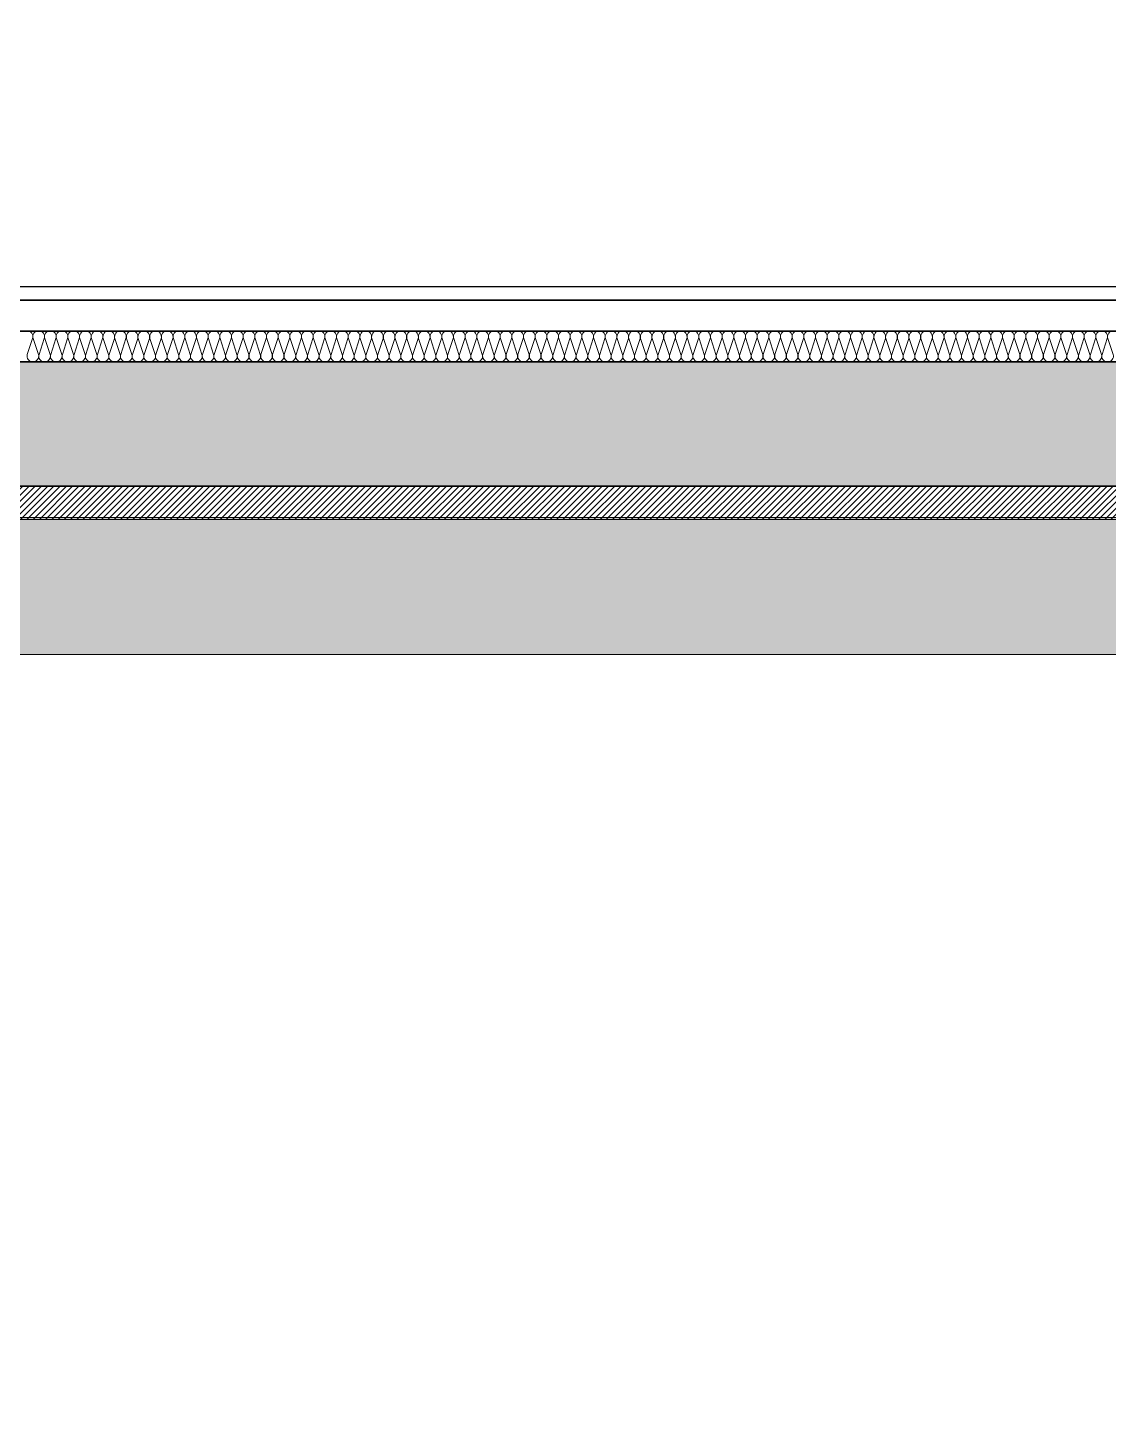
# Model space of a CAD drawing. Header units: metres. Extents: x 1838950 to 1842843, y 5171318 to 5174224.
# Drawn here: x 1841230.73 to 1841232.464, y 5171389.575 to 5171391.798 of the extents above; entities that cross this region are included whole.
import ezdxf

# ---------------------------------------------------------------- set-up
doc = ezdxf.new("R2010")
doc.units = ezdxf.units.M
doc.header["$LTSCALE"] = 0.0254
doc.layers.add('00 CHAZAL Coupe A.5', color=7, linetype='Continuous', lineweight=18)

# ---------------------------------------------------------------- blocks, each defined once
blk = doc.blocks.new('Groupe-1793-1')
at = {"layer": '00 CHAZAL Coupe A.5', "color": 7, "linetype": 'Continuous', "lineweight": 13}
for p, q in [((1841224.4753, 5171391.3112), (1841246.3779, 5171391.3112)), ((1841224.4753, 5171391.2612), (1841246.3779, 5171391.2612))]:
    blk.add_line(p, q, dxfattribs=at)
at = {"layer": '00 CHAZAL Coupe A.5', "color": 7, "linetype": 'Continuous', "lineweight": 13, "flags": 128}
for points in [[(1841230.7284, 5171391.3112, -0.511611), (1841230.7373, 5171391.2988), (1841230.7289, 5171391.2735, 0.511611), (1841230.7378, 5171391.2612, 0.511611), (1841230.7467, 5171391.2735), (1841230.7383, 5171391.2988, -0.511611), (1841230.7472, 5171391.3112, -0.511611), (1841230.7561, 5171391.2988), (1841230.7477, 5171391.2735, 0.511611), (1841230.7566, 5171391.2612, 0.511611), (1841230.7654, 5171391.2735), (1841230.757, 5171391.2988, -0.511611), (1841230.7659, 5171391.3112, -0.511611), (1841230.7748, 5171391.2988), (1841230.7664, 5171391.2735, 0.511611), (1841230.7753, 5171391.2612, 0.511611), (1841230.7842, 5171391.2735), (1841230.7758, 5171391.2988, -0.511611), (1841230.7847, 5171391.3112, -0.511611), (1841230.7936, 5171391.2988), (1841230.7852, 5171391.2735, 0.511611), (1841230.7941, 5171391.2612, 0.511611), (1841230.8029, 5171391.2735), (1841230.7945, 5171391.2988, -0.511611), (1841230.8034, 5171391.3112, -0.511611), (1841230.8123, 5171391.2988), (1841230.8039, 5171391.2735, 0.511611), (1841230.8128, 5171391.2612, 0.511611), (1841230.8217, 5171391.2735), (1841230.8133, 5171391.2988, -0.511611), (1841230.8222, 5171391.3112, -0.511611), (1841230.8311, 5171391.2988), (1841230.8227, 5171391.2735, 0.511611), (1841230.8316, 5171391.2612, 0.511611), (1841230.8404, 5171391.2735), (1841230.832, 5171391.2988, -0.511611), (1841230.8409, 5171391.3112, -0.511611), (1841230.8498, 5171391.2988), (1841230.8414, 5171391.2735, 0.511611), (1841230.8503, 5171391.2612, 0.511611), (1841230.8592, 5171391.2735), (1841230.8508, 5171391.2988, -0.511611), (1841230.8597, 5171391.3112, -0.511611), (1841230.8686, 5171391.2988), (1841230.8602, 5171391.2735, 0.511611), (1841230.8691, 5171391.2612, 0.511611), (1841230.8779, 5171391.2735), (1841230.8695, 5171391.2988, -0.511611), (1841230.8784, 5171391.3112, -0.511611), (1841230.8873, 5171391.2988), (1841230.8789, 5171391.2735, 0.511611), (1841230.8878, 5171391.2612, 0.511611), (1841230.8967, 5171391.2735), (1841230.8883, 5171391.2988, -0.511611), (1841230.8972, 5171391.3112, -0.511611), (1841230.9061, 5171391.2988), (1841230.8977, 5171391.2735, 0.511611), (1841230.9066, 5171391.2612, 0.511611), (1841230.9154, 5171391.2735), (1841230.907, 5171391.2988, -0.511611), (1841230.9159, 5171391.3112, -0.511611), (1841230.9248, 5171391.2988), (1841230.9164, 5171391.2735, 0.511611), (1841230.9253, 5171391.2612, 0.511611), (1841230.9342, 5171391.2735), (1841230.9258, 5171391.2988, -0.511611), (1841230.9347, 5171391.3112, -0.511611), (1841230.9436, 5171391.2988), (1841230.9352, 5171391.2735, 0.511611), (1841230.9441, 5171391.2612, 0.511611), (1841230.9529, 5171391.2735), (1841230.9445, 5171391.2988, -0.511611), (1841230.9534, 5171391.3112, -0.511611), (1841230.9623, 5171391.2988), (1841230.9539, 5171391.2735, 0.511611), (1841230.9628, 5171391.2612, 0.511611), (1841230.9717, 5171391.2735), (1841230.9633, 5171391.2988, -0.511611), (1841230.9722, 5171391.3112, -0.511611), (1841230.9811, 5171391.2988), (1841230.9769, 5171391.2862)], [(1841230.9769, 5171391.2862), (1841230.9727, 5171391.2735, 0.511611), (1841230.9816, 5171391.2612, 0.511611), (1841230.9904, 5171391.2735), (1841230.982, 5171391.2988, -0.511611), (1841230.9909, 5171391.3112, -0.511611), (1841230.9998, 5171391.2988), (1841230.9914, 5171391.2735, 0.511611), (1841231.0003, 5171391.2612, 0.511611), (1841231.0092, 5171391.2735), (1841231.0008, 5171391.2988, -0.511611), (1841231.0097, 5171391.3112, -0.511611), (1841231.0186, 5171391.2988), (1841231.0102, 5171391.2735, 0.511611), (1841231.0191, 5171391.2612, 0.511611), (1841231.0279, 5171391.2735), (1841231.0195, 5171391.2988, -0.511611), (1841231.0284, 5171391.3112, -0.511611), (1841231.0373, 5171391.2988), (1841231.0289, 5171391.2735, 0.511611), (1841231.0378, 5171391.2612, 0.511611), (1841231.0467, 5171391.2735), (1841231.0383, 5171391.2988, -0.511611), (1841231.0472, 5171391.3112, -0.511611), (1841231.0561, 5171391.2988), (1841231.0477, 5171391.2735, 0.511611), (1841231.0566, 5171391.2612, 0.511611), (1841231.0654, 5171391.2735), (1841231.057, 5171391.2988, -0.511611), (1841231.0659, 5171391.3112, -0.511611), (1841231.0748, 5171391.2988), (1841231.0664, 5171391.2735, 0.511611), (1841231.0753, 5171391.2612, 0.511611), (1841231.0842, 5171391.2735), (1841231.0758, 5171391.2988, -0.511611), (1841231.0847, 5171391.3112, -0.511611), (1841231.0936, 5171391.2988), (1841231.0852, 5171391.2735, 0.511611), (1841231.0941, 5171391.2612, 0.511611), (1841231.1029, 5171391.2735), (1841231.0945, 5171391.2988, -0.511611), (1841231.1034, 5171391.3112, -0.511611), (1841231.1123, 5171391.2988), (1841231.1039, 5171391.2735, 0.511611), (1841231.1128, 5171391.2612, 0.511611), (1841231.1217, 5171391.2735), (1841231.1133, 5171391.2988, -0.511611), (1841231.1222, 5171391.3112, -0.511611), (1841231.1311, 5171391.2988), (1841231.1227, 5171391.2735, 0.511611), (1841231.1316, 5171391.2612, 0.511611), (1841231.1404, 5171391.2735), (1841231.132, 5171391.2988, -0.511611), (1841231.1409, 5171391.3112, -0.511611), (1841231.1498, 5171391.2988), (1841231.1414, 5171391.2735, 0.511611), (1841231.1503, 5171391.2612, 0.511611), (1841231.1592, 5171391.2735), (1841231.1508, 5171391.2988, -0.511611), (1841231.1597, 5171391.3112, -0.511611), (1841231.1686, 5171391.2988), (1841231.1602, 5171391.2735, 0.511611), (1841231.1691, 5171391.2612, 0.511611), (1841231.1779, 5171391.2735), (1841231.1695, 5171391.2988, -0.511611), (1841231.1784, 5171391.3112, -0.511611), (1841231.1873, 5171391.2988), (1841231.1789, 5171391.2735, 0.511611), (1841231.1878, 5171391.2612, 0.511611), (1841231.1967, 5171391.2735), (1841231.1883, 5171391.2988, -0.511611), (1841231.1972, 5171391.3112, -0.511611), (1841231.2061, 5171391.2988), (1841231.1977, 5171391.2735, 0.511611), (1841231.2066, 5171391.2612, 0.511611), (1841231.2154, 5171391.2735), (1841231.207, 5171391.2988, -0.511611), (1841231.2159, 5171391.3112, -0.511611), (1841231.2248, 5171391.2988), (1841231.2164, 5171391.2735, 0.511611), (1841231.2253, 5171391.2612, 0.511611), (1841231.2342, 5171391.2735), (1841231.2258, 5171391.2988, -0.511611), (1841231.2347, 5171391.3112, -0.511611), (1841231.2436, 5171391.2988), (1841231.2352, 5171391.2735, 0.511611), (1841231.2441, 5171391.2612, 0.511611), (1841231.2529, 5171391.2735), (1841231.2445, 5171391.2988, -0.511611), (1841231.2534, 5171391.3112, -0.511611), (1841231.2623, 5171391.2988), (1841231.2539, 5171391.2735, 0.511611), (1841231.2628, 5171391.2612, 0.511611), (1841231.2717, 5171391.2735), (1841231.2633, 5171391.2988, -0.511611), (1841231.2722, 5171391.3112, -0.511611), (1841231.2811, 5171391.2988), (1841231.2727, 5171391.2735, 0.511611), (1841231.2816, 5171391.2612, 0.511611), (1841231.2904, 5171391.2735), (1841231.282, 5171391.2988, -0.511611), (1841231.2909, 5171391.3112, -0.511611), (1841231.2998, 5171391.2988), (1841231.2914, 5171391.2735, 0.511611), (1841231.3003, 5171391.2612, 0.511611), (1841231.3092, 5171391.2735), (1841231.3008, 5171391.2988, -0.511611), (1841231.3097, 5171391.3112, -0.511611), (1841231.3186, 5171391.2988), (1841231.3102, 5171391.2735, 0.511611), (1841231.3191, 5171391.2612)], [(1841231.3191, 5171391.2612, 0.511611), (1841231.3279, 5171391.2735), (1841231.3195, 5171391.2988, -0.511611), (1841231.3284, 5171391.3112, -0.511611), (1841231.3373, 5171391.2988), (1841231.3289, 5171391.2735, 0.511611), (1841231.3378, 5171391.2612, 0.511611), (1841231.3467, 5171391.2735), (1841231.3383, 5171391.2988, -0.511611), (1841231.3472, 5171391.3112, -0.511611), (1841231.3561, 5171391.2988), (1841231.3477, 5171391.2735, 0.511611), (1841231.3566, 5171391.2612, 0.511611), (1841231.3654, 5171391.2735), (1841231.357, 5171391.2988, -0.511611), (1841231.3659, 5171391.3112, -0.511611), (1841231.3748, 5171391.2988), (1841231.3664, 5171391.2735, 0.511611), (1841231.3753, 5171391.2612, 0.511611), (1841231.3842, 5171391.2735), (1841231.3758, 5171391.2988, -0.511611), (1841231.3847, 5171391.3112, -0.511611), (1841231.3936, 5171391.2988), (1841231.3852, 5171391.2735, 0.511611), (1841231.3941, 5171391.2612, 0.511611), (1841231.4029, 5171391.2735), (1841231.3945, 5171391.2988, -0.511611), (1841231.4034, 5171391.3112, -0.511611), (1841231.4123, 5171391.2988), (1841231.4039, 5171391.2735, 0.511611), (1841231.4128, 5171391.2612, 0.511611), (1841231.4217, 5171391.2735), (1841231.4133, 5171391.2988, -0.511611), (1841231.4222, 5171391.3112, -0.511611), (1841231.4311, 5171391.2988), (1841231.4227, 5171391.2735, 0.511611), (1841231.4316, 5171391.2612, 0.511611), (1841231.4404, 5171391.2735), (1841231.432, 5171391.2988, -0.511611), (1841231.4409, 5171391.3112, -0.511611), (1841231.4498, 5171391.2988), (1841231.4414, 5171391.2735, 0.511611), (1841231.4503, 5171391.2612, 0.511611), (1841231.4592, 5171391.2735), (1841231.4508, 5171391.2988, -0.511611), (1841231.4597, 5171391.3112, -0.511611), (1841231.4686, 5171391.2988), (1841231.4602, 5171391.2735, 0.511611), (1841231.4691, 5171391.2612, 0.511611), (1841231.4779, 5171391.2735), (1841231.4695, 5171391.2988, -0.511611), (1841231.4784, 5171391.3112, -0.511611), (1841231.4873, 5171391.2988), (1841231.4789, 5171391.2735, 0.511611), (1841231.4878, 5171391.2612, 0.511611), (1841231.4967, 5171391.2735), (1841231.4883, 5171391.2988, -0.511611), (1841231.4972, 5171391.3112, -0.511611), (1841231.5061, 5171391.2988), (1841231.4977, 5171391.2735, 0.511611), (1841231.5066, 5171391.2612, 0.511611), (1841231.5154, 5171391.2735), (1841231.507, 5171391.2988, -0.511611), (1841231.5159, 5171391.3112, -0.511611), (1841231.5248, 5171391.2988), (1841231.5164, 5171391.2735, 0.511611), (1841231.5253, 5171391.2612, 0.511611), (1841231.5342, 5171391.2735), (1841231.5258, 5171391.2988, -0.511611), (1841231.5347, 5171391.3112, -0.511611), (1841231.5436, 5171391.2988), (1841231.5352, 5171391.2735, 0.511611), (1841231.5441, 5171391.2612, 0.511611), (1841231.5529, 5171391.2735), (1841231.5445, 5171391.2988, -0.511611), (1841231.5534, 5171391.3112, -0.511611), (1841231.5623, 5171391.2988), (1841231.5539, 5171391.2735, 0.511611), (1841231.5628, 5171391.2612, 0.511611), (1841231.5717, 5171391.2735), (1841231.5633, 5171391.2988, -0.511611), (1841231.5722, 5171391.3112, -0.511611), (1841231.5811, 5171391.2988), (1841231.5727, 5171391.2735, 0.511611), (1841231.5816, 5171391.2612, 0.511611), (1841231.5904, 5171391.2735), (1841231.582, 5171391.2988, -0.511611), (1841231.5909, 5171391.3112, -0.511611), (1841231.5998, 5171391.2988), (1841231.5914, 5171391.2735, 0.511611), (1841231.6003, 5171391.2612, 0.511611), (1841231.6092, 5171391.2735), (1841231.6008, 5171391.2988, -0.511611), (1841231.6097, 5171391.3112, -0.511611), (1841231.6186, 5171391.2988), (1841231.6102, 5171391.2735, 0.511611), (1841231.6191, 5171391.2612, 0.511611), (1841231.6279, 5171391.2735), (1841231.6195, 5171391.2988, -0.511611), (1841231.6284, 5171391.3112, -0.511611), (1841231.6373, 5171391.2988), (1841231.6289, 5171391.2735, 0.511611), (1841231.6378, 5171391.2612, 0.511611), (1841231.6467, 5171391.2735), (1841231.6383, 5171391.2988, -0.511611), (1841231.6472, 5171391.3112, -0.511611), (1841231.6561, 5171391.2988), (1841231.6477, 5171391.2735, 0.511611), (1841231.6566, 5171391.2612, 0.511611), (1841231.6654, 5171391.2735), (1841231.6612, 5171391.2862)], [(1841231.6612, 5171391.2862), (1841231.657, 5171391.2988, -0.511611), (1841231.6659, 5171391.3112, -0.511611), (1841231.6748, 5171391.2988), (1841231.6664, 5171391.2735, 0.511611), (1841231.6753, 5171391.2612, 0.511611), (1841231.6842, 5171391.2735), (1841231.6758, 5171391.2988, -0.511611), (1841231.6847, 5171391.3112, -0.511611), (1841231.6936, 5171391.2988), (1841231.6852, 5171391.2735, 0.511611), (1841231.6941, 5171391.2612, 0.511611), (1841231.7029, 5171391.2735), (1841231.6945, 5171391.2988, -0.511611), (1841231.7034, 5171391.3112, -0.511611), (1841231.7123, 5171391.2988), (1841231.7039, 5171391.2735, 0.511611), (1841231.7128, 5171391.2612, 0.511611), (1841231.7217, 5171391.2735), (1841231.7133, 5171391.2988, -0.511611), (1841231.7222, 5171391.3112, -0.511611), (1841231.7311, 5171391.2988), (1841231.7227, 5171391.2735, 0.511611), (1841231.7316, 5171391.2612, 0.511611), (1841231.7404, 5171391.2735), (1841231.732, 5171391.2988, -0.511611), (1841231.7409, 5171391.3112, -0.511611), (1841231.7498, 5171391.2988), (1841231.7414, 5171391.2735, 0.511611), (1841231.7503, 5171391.2612, 0.511611), (1841231.7592, 5171391.2735), (1841231.7508, 5171391.2988, -0.511611), (1841231.7597, 5171391.3112, -0.511611), (1841231.7686, 5171391.2988), (1841231.7602, 5171391.2735, 0.511611), (1841231.7691, 5171391.2612, 0.511611), (1841231.7779, 5171391.2735), (1841231.7695, 5171391.2988, -0.511611), (1841231.7784, 5171391.3112, -0.511611), (1841231.7873, 5171391.2988), (1841231.7789, 5171391.2735, 0.511611), (1841231.7878, 5171391.2612, 0.511611), (1841231.7967, 5171391.2735), (1841231.7883, 5171391.2988, -0.511611), (1841231.7972, 5171391.3112, -0.511611), (1841231.8061, 5171391.2988), (1841231.7977, 5171391.2735, 0.511611), (1841231.8066, 5171391.2612, 0.511611), (1841231.8154, 5171391.2735), (1841231.807, 5171391.2988, -0.511611), (1841231.8159, 5171391.3112, -0.511611), (1841231.8248, 5171391.2988), (1841231.8164, 5171391.2735, 0.511611), (1841231.8253, 5171391.2612, 0.511611), (1841231.8342, 5171391.2735), (1841231.8258, 5171391.2988, -0.511611), (1841231.8347, 5171391.3112, -0.511611), (1841231.8436, 5171391.2988), (1841231.8352, 5171391.2735, 0.511611), (1841231.8441, 5171391.2612, 0.511611), (1841231.8529, 5171391.2735), (1841231.8445, 5171391.2988, -0.511611), (1841231.8534, 5171391.3112, -0.511611), (1841231.8623, 5171391.2988), (1841231.8539, 5171391.2735, 0.511611), (1841231.8628, 5171391.2612, 0.511611), (1841231.8717, 5171391.2735), (1841231.8633, 5171391.2988, -0.511611), (1841231.8722, 5171391.3112, -0.511611), (1841231.8811, 5171391.2988), (1841231.8727, 5171391.2735, 0.511611), (1841231.8816, 5171391.2612, 0.511611), (1841231.8904, 5171391.2735), (1841231.882, 5171391.2988, -0.511611), (1841231.8909, 5171391.3112, -0.511611), (1841231.8998, 5171391.2988), (1841231.8914, 5171391.2735, 0.511611), (1841231.9003, 5171391.2612, 0.511611), (1841231.9092, 5171391.2735), (1841231.9008, 5171391.2988, -0.511611), (1841231.9097, 5171391.3112, -0.511611), (1841231.9186, 5171391.2988), (1841231.9102, 5171391.2735, 0.511611), (1841231.9191, 5171391.2612, 0.511611), (1841231.9279, 5171391.2735), (1841231.9195, 5171391.2988, -0.511611), (1841231.9284, 5171391.3112, -0.511611), (1841231.9373, 5171391.2988), (1841231.9289, 5171391.2735, 0.511611), (1841231.9378, 5171391.2612, 0.511611), (1841231.9467, 5171391.2735), (1841231.9383, 5171391.2988, -0.511611), (1841231.9472, 5171391.3112, -0.511611), (1841231.9561, 5171391.2988), (1841231.9477, 5171391.2735, 0.511611), (1841231.9566, 5171391.2612, 0.511611), (1841231.9654, 5171391.2735), (1841231.957, 5171391.2988, -0.511611), (1841231.9659, 5171391.3112, -0.511611), (1841231.9748, 5171391.2988), (1841231.9664, 5171391.2735, 0.511611), (1841231.9753, 5171391.2612, 0.511611), (1841231.9842, 5171391.2735), (1841231.9758, 5171391.2988, -0.511611), (1841231.9847, 5171391.3112, -0.511611), (1841231.9936, 5171391.2988), (1841231.9852, 5171391.2735, 0.511611), (1841231.9941, 5171391.2612, 0.511611), (1841232.0029, 5171391.2735), (1841231.9945, 5171391.2988, -0.511611), (1841232.0034, 5171391.3112)], [(1841232.0034, 5171391.3112, -0.511611), (1841232.0123, 5171391.2988), (1841232.0039, 5171391.2735, 0.511611), (1841232.0128, 5171391.2612, 0.511611), (1841232.0217, 5171391.2735), (1841232.0133, 5171391.2988, -0.511611), (1841232.0222, 5171391.3112, -0.511611), (1841232.0311, 5171391.2988), (1841232.0227, 5171391.2735, 0.511611), (1841232.0316, 5171391.2612, 0.511611), (1841232.0404, 5171391.2735), (1841232.032, 5171391.2988, -0.511611), (1841232.0409, 5171391.3112, -0.511611), (1841232.0498, 5171391.2988), (1841232.0414, 5171391.2735, 0.511611), (1841232.0503, 5171391.2612, 0.511611), (1841232.0592, 5171391.2735), (1841232.0508, 5171391.2988, -0.511611), (1841232.0597, 5171391.3112, -0.511611), (1841232.0686, 5171391.2988), (1841232.0602, 5171391.2735, 0.511611), (1841232.0691, 5171391.2612, 0.511611), (1841232.0779, 5171391.2735), (1841232.0695, 5171391.2988, -0.511611), (1841232.0784, 5171391.3112, -0.511611), (1841232.0873, 5171391.2988), (1841232.0789, 5171391.2735, 0.511611), (1841232.0878, 5171391.2612, 0.511611), (1841232.0967, 5171391.2735), (1841232.0883, 5171391.2988, -0.511611), (1841232.0972, 5171391.3112, -0.511611), (1841232.1061, 5171391.2988), (1841232.0977, 5171391.2735, 0.511611), (1841232.1066, 5171391.2612, 0.511611), (1841232.1154, 5171391.2735), (1841232.107, 5171391.2988, -0.511611), (1841232.1159, 5171391.3112, -0.511611), (1841232.1248, 5171391.2988), (1841232.1164, 5171391.2735, 0.511611), (1841232.1253, 5171391.2612, 0.511611), (1841232.1342, 5171391.2735), (1841232.1258, 5171391.2988, -0.511611), (1841232.1347, 5171391.3112, -0.511611), (1841232.1436, 5171391.2988), (1841232.1352, 5171391.2735, 0.511611), (1841232.1441, 5171391.2612, 0.511611), (1841232.1529, 5171391.2735), (1841232.1445, 5171391.2988, -0.511611), (1841232.1534, 5171391.3112, -0.511611), (1841232.1623, 5171391.2988), (1841232.1539, 5171391.2735, 0.511611), (1841232.1628, 5171391.2612, 0.511611), (1841232.1717, 5171391.2735), (1841232.1633, 5171391.2988, -0.511611), (1841232.1722, 5171391.3112, -0.511611), (1841232.1811, 5171391.2988), (1841232.1727, 5171391.2735, 0.511611), (1841232.1816, 5171391.2612, 0.511611), (1841232.1904, 5171391.2735), (1841232.182, 5171391.2988, -0.511611), (1841232.1909, 5171391.3112, -0.511611), (1841232.1998, 5171391.2988), (1841232.1914, 5171391.2735, 0.511611), (1841232.2003, 5171391.2612, 0.511611), (1841232.2092, 5171391.2735), (1841232.2008, 5171391.2988, -0.511611), (1841232.2097, 5171391.3112, -0.511611), (1841232.2186, 5171391.2988), (1841232.2102, 5171391.2735, 0.511611), (1841232.2191, 5171391.2612, 0.511611), (1841232.2279, 5171391.2735), (1841232.2195, 5171391.2988, -0.511611), (1841232.2284, 5171391.3112, -0.511611), (1841232.2373, 5171391.2988), (1841232.2289, 5171391.2735, 0.511611), (1841232.2378, 5171391.2612, 0.511611), (1841232.2467, 5171391.2735), (1841232.2383, 5171391.2988, -0.511611), (1841232.2472, 5171391.3112, -0.511611), (1841232.2561, 5171391.2988), (1841232.2477, 5171391.2735, 0.511611), (1841232.2566, 5171391.2612, 0.511611), (1841232.2654, 5171391.2735), (1841232.257, 5171391.2988, -0.511611), (1841232.2659, 5171391.3112, -0.511611), (1841232.2748, 5171391.2988), (1841232.2664, 5171391.2735, 0.511611), (1841232.2753, 5171391.2612, 0.511611), (1841232.2842, 5171391.2735), (1841232.2758, 5171391.2988, -0.511611), (1841232.2847, 5171391.3112, -0.511611), (1841232.2936, 5171391.2988), (1841232.2852, 5171391.2735, 0.511611), (1841232.2941, 5171391.2612, 0.511611), (1841232.3029, 5171391.2735), (1841232.2945, 5171391.2988, -0.511611), (1841232.3034, 5171391.3112, -0.511611), (1841232.3123, 5171391.2988), (1841232.3039, 5171391.2735, 0.511611), (1841232.3128, 5171391.2612, 0.511611), (1841232.3217, 5171391.2735), (1841232.3133, 5171391.2988, -0.511611), (1841232.3222, 5171391.3112, -0.511611), (1841232.3311, 5171391.2988), (1841232.3227, 5171391.2735, 0.511611), (1841232.3316, 5171391.2612, 0.511611), (1841232.3404, 5171391.2735), (1841232.332, 5171391.2988, -0.511611), (1841232.3409, 5171391.3112, -0.511611), (1841232.3498, 5171391.2988), (1841232.3456, 5171391.2862)], [(1841232.3456, 5171391.2862), (1841232.3414, 5171391.2735, 0.511611), (1841232.3503, 5171391.2612, 0.511611), (1841232.3592, 5171391.2735), (1841232.3508, 5171391.2988, -0.511611), (1841232.3597, 5171391.3112, -0.511611), (1841232.3686, 5171391.2988), (1841232.3602, 5171391.2735, 0.511611), (1841232.3691, 5171391.2612, 0.511611), (1841232.3779, 5171391.2735), (1841232.3695, 5171391.2988, -0.511611), (1841232.3784, 5171391.3112, -0.511611), (1841232.3873, 5171391.2988), (1841232.3789, 5171391.2735, 0.511611), (1841232.3878, 5171391.2612, 0.511611), (1841232.3967, 5171391.2735), (1841232.3883, 5171391.2988, -0.511611), (1841232.3972, 5171391.3112, -0.511611), (1841232.4061, 5171391.2988), (1841232.3977, 5171391.2735, 0.511611), (1841232.4066, 5171391.2612, 0.511611), (1841232.4154, 5171391.2735), (1841232.407, 5171391.2988, -0.511611), (1841232.4159, 5171391.3112, -0.511611), (1841232.4248, 5171391.2988), (1841232.4164, 5171391.2735, 0.511611), (1841232.4253, 5171391.2612, 0.511611), (1841232.4342, 5171391.2735), (1841232.4258, 5171391.2988, -0.511611), (1841232.4347, 5171391.3112, -0.511611), (1841232.4436, 5171391.2988), (1841232.4352, 5171391.2735, 0.511611), (1841232.4441, 5171391.2612, 0.511611), (1841232.4529, 5171391.2735), (1841232.4445, 5171391.2988, -0.511611), (1841232.4534, 5171391.3112, -0.511611), (1841232.4623, 5171391.2988), (1841232.4539, 5171391.2735, 0.511611), (1841232.4628, 5171391.2612, 0.511611), (1841232.4717, 5171391.2735), (1841232.4633, 5171391.2988, -0.511611), (1841232.4722, 5171391.3112, -0.511611)]]:
    blk.add_lwpolyline(points, format="xyb", dxfattribs=at)

msp = doc.modelspace()

# ---------------------------------------------------------------- hatches: boundary and pattern name
at = {"layer": '00 CHAZAL Coupe A.5', "linetype": 'Continuous', "lineweight": 0, "true_color": 0xaaaaaa}
h = msp.add_hatch(color=253, dxfattribs=at)
h.paths.add_polyline_path([(1841239.1099, 5171403.2439), (1841238.9499, 5171403.2439), (1841238.9499, 5171402.522), (1841224.6549, 5171402.522), (1841224.6549, 5171402.8722), (1841224.4749, 5171402.8722), (1841224.4749, 5171402.3262), (1841224.4753, 5171402.3262), (1841224.4753, 5171402.2722), (1841231.9236, 5171402.2722), (1841231.9236, 5171399.7325), (1841224.6553, 5171399.7325), (1841224.6553, 5171399.7322), (1841224.4753, 5171399.7322), (1841224.4753, 5171399.4822), (1841236.9879, 5171399.4822), (1841236.9879, 5171399.1129), (1841237.088, 5171399.1129), (1841237.088, 5171399.4822), (1841238.9303, 5171399.4822), (1841238.9303, 5171396.9425), (1841224.4753, 5171396.9425), (1841224.4753, 5171396.6924), (1841246.3779, 5171396.6924), (1841246.3779, 5171394.1015), (1841224.4753, 5171394.1015), (1841224.4753, 5171394.1014), (1841224.475, 5171394.1014), (1841224.475, 5171393.8514), (1841246.3779, 5171393.8514), (1841246.3779, 5171391.2612), (1841224.4753, 5171391.2612), (1841224.4753, 5171390.5112), (1841224.6553, 5171390.5657), (1841224.6553, 5171391.0317), (1841224.655, 5171391.0317), (1841224.655, 5171391.0617), (1841241.8826, 5171391.0617), (1841241.8826, 5171387.4772), (1841242.0826, 5171387.5343), (1841242.0826, 5171388.1704), (1841244.3829, 5171388.1704), (1841244.3829, 5171387.5928), (1841244.5758, 5171387.6477), (1841244.5758, 5171388.221), (1841251.1924, 5171388.221), (1841251.1924, 5171387.7397), (1841251.3529, 5171387.7877), (1841251.3529, 5171393.7041), (1841251.3532, 5171393.7041), (1841251.3532, 5171393.7364), (1841251.3524, 5171393.7364), (1841251.3524, 5171395.1234), (1841251.233, 5171395.1344), (1841251.233, 5171395.1634), (1841251.232, 5171395.1634), (1841251.232, 5171395.1656), (1841251.1924, 5171395.1656), (1841251.1924, 5171394.1015), (1841246.5578, 5171394.1015), (1841246.5578, 5171396.7225), (1841251.1924, 5171396.7225), (1841251.1924, 5171396.4894), (1841251.3524, 5171396.4894), (1841251.3524, 5171396.5307), (1841251.3529, 5171396.5307), (1841251.3529, 5171396.5567), (1841251.3524, 5171396.5567), (1841251.3524, 5171396.7225), (1841252.3408, 5171396.7225), (1841252.3408, 5171396.9289), (1841251.7205, 5171396.938), (1841251.7205, 5171396.9378), (1841251.3624, 5171396.9425), (1841251.3524, 5171396.9425), (1841251.3524, 5171397.0702), (1841251.3529, 5171397.0702), (1841251.3529, 5171397.2461), (1841251.3524, 5171397.2461), (1841251.3524, 5171397.2682), (1841251.3525, 5171397.2682), (1841251.3525, 5171397.4122), (1841251.3523, 5171397.4122), (1841251.3523, 5171397.4392), (1841251.1924, 5171397.4392), (1841251.1924, 5171396.9425), (1841245.1091, 5171396.9425), (1841245.0859, 5171396.9707), (1841245.0026, 5171397.1727), (1841244.92, 5171397.1734), (1841244.92, 5171397.1734), (1841244.9193, 5171397.1734), (1841244.9193, 5171396.9443), (1841244.9196, 5171396.9425), (1841239.1105, 5171396.9425), (1841239.1105, 5171399.2922), (1841239.1099, 5171399.2922), (1841239.1099, 5171399.5122), (1841244.863, 5171399.5122), (1841244.863, 5171399.5125), (1841244.9574, 5171399.5125), (1841244.9574, 5171399.4392), (1841245.1173, 5171399.4392), (1841245.1173, 5171399.4452), (1841245.1176, 5171399.4452), (1841245.1176, 5171399.5125), (1841246.106, 5171399.5125), (1841246.106, 5171399.7247), (1841245.4555, 5171399.7356), (1841245.455, 5171399.7343), (1841245.1176, 5171399.7399), (1841245.1176, 5171400.2325), (1841244.8176, 5171400.2325), (1841244.8176, 5171399.7325), (1841239.1099, 5171399.7325)])
h.paths.add_polyline_path([(1841244.3829, 5171391.0412), (1841244.3829, 5171388.4209), (1841242.0826, 5171388.4209), (1841242.0826, 5171391.0412)])
h.paths.add_polyline_path([(1841246.3779, 5171391.0412), (1841246.3779, 5171388.421), (1841244.5758, 5171388.421), (1841244.5758, 5171391.0412)])
h.paths.add_polyline_path([(1841251.1924, 5171391.0412), (1841251.1924, 5171390.9013), (1841251.1926, 5171390.9013), (1841251.1926, 5171390.8638), (1841251.1926, 5171390.8638), (1841251.1926, 5171388.421), (1841246.5578, 5171388.421), (1841246.5578, 5171391.0412)])
h.paths.add_polyline_path([(1841251.1924, 5171393.8815), (1841251.1924, 5171391.2612), (1841246.5579, 5171391.2612), (1841246.5579, 5171393.8815)])
h.paths.add_polyline_path([(1841244.92, 5171397.1734), (1841244.92, 5171397.1725), (1841244.9193, 5171397.1734)])
h.paths.add_polyline_path([(1841238.9303, 5171402.302), (1841238.9303, 5171399.7325), (1841238.5979, 5171399.7325), (1841232.1036, 5171399.7325), (1841232.1036, 5171402.3015), (1841238.8522, 5171402.302)])
at = {"layer": '00 CHAZAL Coupe A.5', "linetype": 'Continuous', "lineweight": 5, "true_color": 0xc0c0c0}
h = msp.add_hatch(dxfattribs=at)
h.set_pattern_fill('BOIS 45', color=9, style=0, pattern_type=2)
h.set_pattern_definition([(45, (388.169114, 220.869576), (0, -0.01), [])])
h.paths.add_polyline_path([(1841224.655, 5171391.0617), (1841241.8826, 5171391.0617), (1841241.8826, 5171391.0084), (1841224.655, 5171391.0084)])
at = {"layer": '00 CHAZAL Coupe A.5', "linetype": 'Continuous', "lineweight": 18, "true_color": 0x848484}
h = msp.add_hatch(dxfattribs=at)
h.set_pattern_fill('TERRE', color=252, style=0, pattern_type=2)
h.set_pattern_definition([(50.653053618, (8059.75722, -2728.5677), (-2e-14, -0.512282759326), [0.473175133422, -0.18927005337]), (50.653053618, (8059.75794, -2728.71344), (-2e-14, -0.512282759326), [0.66131157138, -0.00113361541]), (50.653053618, (8059.75722, -2728.641), (-2e-14, -0.512282759326), [0.567810160106, -0.094635026684]), (50.653053618, (8059.75722, -2728.4944), (-2e-14, -0.512282759326), [0.378540106738, -0.283905080053]), (-50.653053618, (8059.93722, -2728.20116), (-2e-14, -0.512282759326), [0.047317513342, -0.61512767345]), (-50.653053618, (8059.87722, -2728.20116), (-2e-14, -0.512282759326), [0.094635026684, -0.567810160106]), (-50.653053618, (8059.8174, -2728.20116), (-2e-14, -0.512282759326), [0.141666563576, -0.520778623215]), (-50.653053618, (8059.75722, -2728.20116), (-2e-14, -0.512282759326), [0.18927005337, -0.47317513342]), (50.653053618, (8060.05794, -2728.71344), (-2e-14, -0.512282759326), [0.188136437957, -0.474308748834]), (50.653053618, (8060.11794, -2728.71344), (-2e-14, -0.512282759326), [0.093501411273, -0.56894377552]), (50.653053618, (8059.99794, -2728.71344), (-2e-14, -0.512282759326), [0.28277146464, -0.37967372215]), (-50.653053618, (8060.14722, -2728.2378), (-2e-14, -0.512282759326), [0.047317513342, -0.61512767345]), (-50.653053618, (8060.11722, -2728.27447), (-2e-14, -0.512282759326), [0.094635026684, -0.567810160106]), (-50.653053618, (8060.08722, -2728.31112), (-2e-14, -0.512282759326), [0.141952540027, -0.520492646764]), (-50.653053618, (8060.05722, -2728.34778), (-2e-14, -0.512282759326), [0.18927005337, -0.473175133422]), (-50.653053618, (8060.02722, -2728.38443), (-2e-14, -0.512282759326), [0.18927005337, -0.473175133422]), (-50.653053618, (8059.99722, -2728.4211), (-2e-14, -0.512282759326), [0.18927005337, -0.473175133422]), (-50.653053618, (8059.96722, -2728.45774), (-2e-14, -0.512282759326), [0.18927005337, -0.473175133422]), (-50.653053618, (8059.75722, -2728.27447), (-2e-14, -0.512282759326), [0.141952540027, -0.520492646764]), (-50.653053618, (8059.93722, -2728.4944), (-2e-14, -0.512282759326), [0.18927005337, -0.473175133422]), (-50.653053618, (8059.75722, -2728.34778), (-2e-14, -0.512282759326), [0.094635026684, -0.567810160106]), (-50.653053618, (8059.90722, -2728.53105), (-2e-14, -0.512282759326), [0.18927005337, -0.47317513342]), (-50.653053618, (8059.75722, -2728.42103), (-2e-14, -0.512282759326), [0.04735163323, -0.61509355356]), (-50.653053618, (8059.87723, -2728.5677), (-2e-14, -0.512282759326), [0.188117174406, -0.474328012385]), (-50.653053618, (8059.75722, -2728.49427), (-2e-14, -0.512282759326), [7.8680638e-05, -0.662366506153]), (-50.653053618, (8059.84725, -2728.60432), (-2e-14, -0.512282759326), [0.140796977538, -0.521648209253]), (-50.653053618, (8059.81723, -2728.641), (-2e-14, -0.512282759326), [0.093501564264, -0.568943622526]), (-50.653053618, (8059.78723, -2728.67766), (-2e-14, -0.512282759326), [0.046188138633, -0.616257048158])])
h.paths.add_polyline_path([(1841224.655, 5171391.0117), (1841241.8826, 5171391.0117), (1841241.8826, 5171390.7917), (1841241.8888, 5171390.7917), (1841241.8763, 5171388.276), (1841241.8818, 5171387.4786), (1841239.9012, 5171390.7917), (1841225.0013, 5171390.7917), (1841224.6553, 5171390.5657), (1841224.6553, 5171390.7917), (1841224.655, 5171390.7917)])

# ---------------------------------------------------------------- linework, layer by layer
at = {"layer": '00 CHAZAL Coupe A.5', "color": 7, "linetype": 'Continuous', "lineweight": 25, "flags": 128}
for points in [[(1841224.4753, 5171391.3817), (1841224.4753, 5171391.3607), (1841246.3779, 5171391.3607), (1841246.3779, 5171391.3817)], [(1841224.4753, 5171391.3607), (1841224.4753, 5171391.3107), (1841246.3779, 5171391.3107), (1841246.3779, 5171391.3607)]]:
    msp.add_lwpolyline(points, close=True, dxfattribs=at)
at = {"layer": '00 CHAZAL Coupe A.5', "color": 7, "linetype": 'Continuous', "lineweight": 35, "flags": 128}
msp.add_lwpolyline([(1841241.8826, 5171391.0617), (1841224.655, 5171391.0617), (1841224.655, 5171391.0317), (1841224.6553, 5171391.0317), (1841224.6553, 5171390.5657), (1841224.4753, 5171390.5112), (1841224.4753, 5171391.2612), (1841246.3779, 5171391.2612)], dxfattribs=at)
at = {"layer": '00 CHAZAL Coupe A.5', "color": 7, "linetype": 'Continuous', "lineweight": 18, "flags": 128}
msp.add_lwpolyline([(1841224.655, 5171391.0617), (1841241.8826, 5171391.0617), (1841241.8826, 5171391.0084), (1841224.655, 5171391.0084)], close=True, dxfattribs=at)
at = {"layer": '00 CHAZAL Coupe A.5', "color": 7, "linetype": 'Continuous', "lineweight": 5, "flags": 128}
msp.add_lwpolyline([(1841224.655, 5171391.0117), (1841241.8826, 5171391.0117), (1841241.8826, 5171390.7917), (1841241.8888, 5171390.7917), (1841241.8763, 5171388.276), (1841241.8818, 5171387.4786), (1841239.9012, 5171390.7917), (1841225.0013, 5171390.7917), (1841224.6553, 5171390.5657), (1841224.6553, 5171390.7917), (1841224.655, 5171390.7917)], close=True, dxfattribs=at)

# ---------------------------------------------------------------- block references
at = {"layer": '00 CHAZAL Coupe A.5', "color": 7}
msp.add_blockref('Groupe-1793-1', (0, 0), dxfattribs=at)

doc.saveas('drawing.dxf')
